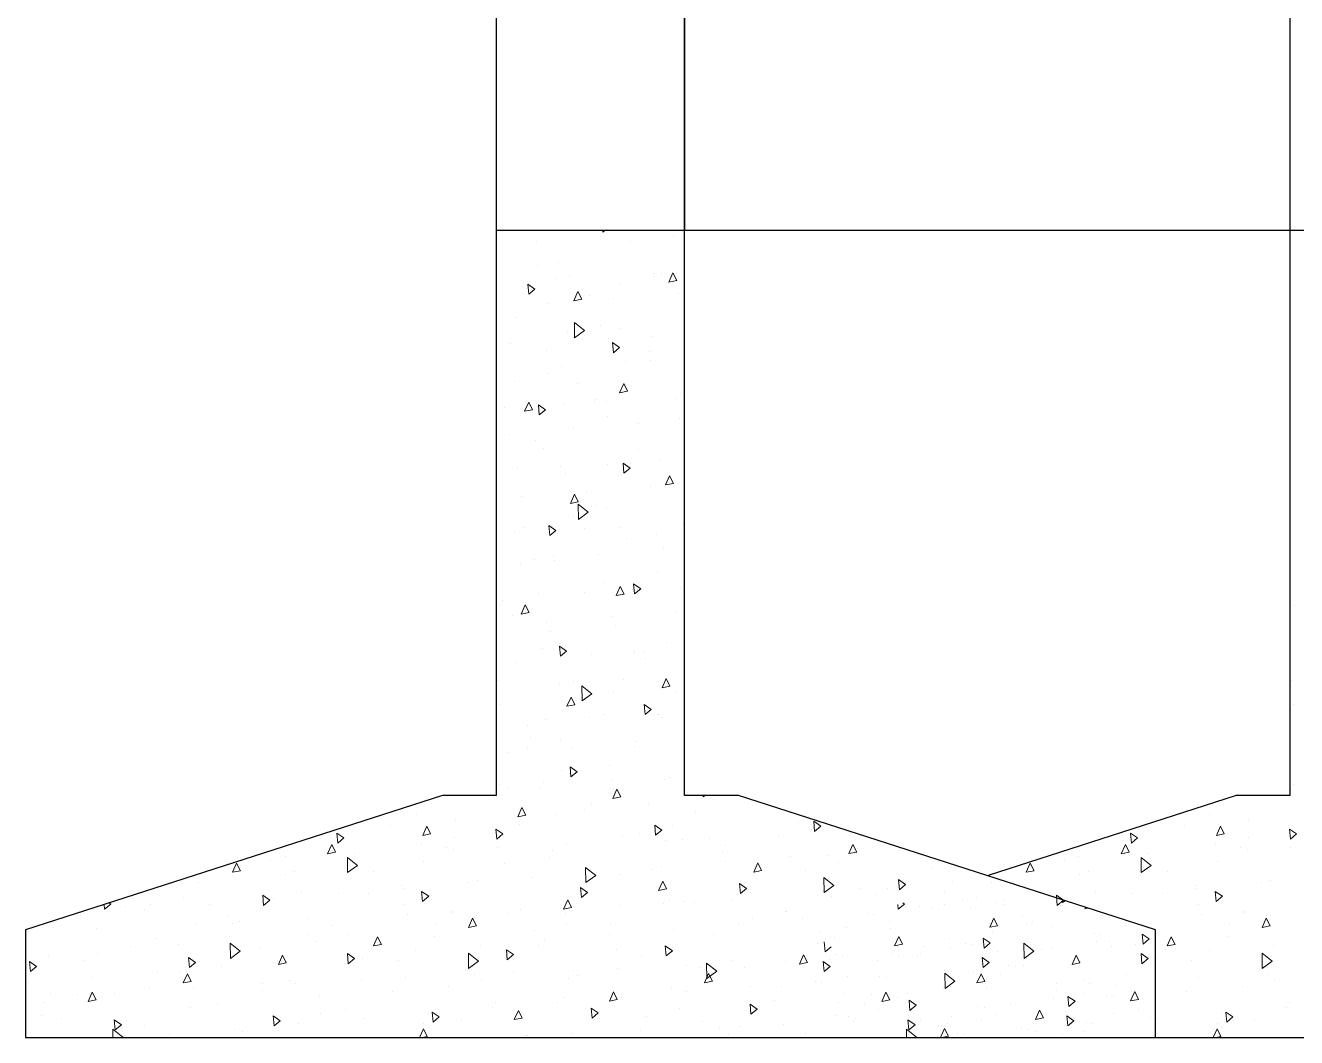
# Model space of a CAD drawing. Header units: inches. Extents: x -6800 to 96653, y -25814 to 17379.
# Drawn here: x 11035.7 to 11130.2, y -12647.1 to -12571.9 of the extents above; entities that cross this region are included whole.
import ezdxf

# ---------------------------------------------------------------- set-up
doc = ezdxf.new("R2010")
doc.units = ezdxf.units.IN
doc.header["$MEASUREMENT"] = 0
for name, color, linetype, lineweight in [('Footing', 50, 'Continuous', 20), ('Hatch', 161, 'Continuous', 5), ('Wall', 90, 'Continuous', 30)]:
    doc.layers.add(name, color=color, linetype=linetype, lineweight=lineweight)

msp = doc.modelspace()

# ---------------------------------------------------------------- linework, layer by layer
at = {"layer": 'Footing', "lineweight": 25, "transparency": 33554687}
for p, q in [((11070.686, -12569.074), (11070.686, -12629.074)), ((11084.686, -12629.074), (11084.686, -12569.074)), ((11129.686, -12569.074), (11129.686, -12629.074)), ((11066.686, -12629.074), (11035.686, -12639.074)), ((11070.686, -12629.074), (11066.686, -12629.074)), ((11088.686, -12629.074), (11084.686, -12629.074)), ((11119.686, -12639.074), (11088.686, -12629.074)), ((11125.686, -12629.074), (11107.186, -12635.042)), ((11129.686, -12629.074), (11125.686, -12629.074)), ((11035.686, -12639.074), (11035.686, -12647.074)), ((11119.686, -12647.074), (11119.686, -12639.074)), ((11035.686, -12647.074), (11119.686, -12647.074)), ((11094.686, -12647.074), (11178.686, -12647.074))]:
    msp.add_line(p, q, dxfattribs=at)
at = {"layer": 'Hatch', "linetype": 'Continuous', "transparency": 33554579}
for p, q in [((11078.463, -12587.507), (11078.463, -12587.507)), ((11078.615, -12587.21), (11078.603, -12587.074)), ((11078.615, -12587.21), (11078.776, -12587.074)), ((11083.27, -12587.103), (11083.27, -12587.103)), ((11083.834, -12587.445), (11083.834, -12587.445)), ((11073.672, -12587.892), (11073.672, -12587.892)), ((11080.702, -12587.884), (11080.702, -12587.884)), ((11075.315, -12589.468), (11075.315, -12589.468)), ((11073.729, -12589.685), (11073.729, -12589.685)), ((11076.138, -12590.538), (11076.138, -12590.538)), ((11082.34, -12590.519), (11082.34, -12590.519)), ((11082.484, -12590.311), (11082.484, -12590.311)), ((11082.97, -12590.323), (11082.97, -12590.323)), ((11083.52, -12590.937), (11083.825, -12590.252)), ((11084.109, -12590.822), (11083.825, -12590.252)), ((11073.099, -12591.838), (11073.034, -12591.091)), ((11073.559, -12591.452), (11073.034, -12591.091)), ((11073.099, -12591.838), (11073.559, -12591.452)), ((11075.141, -12590.631), (11075.141, -12590.631)), ((11079.899, -12591.06), (11079.899, -12591.06)), ((11083.52, -12590.937), (11084.109, -12590.822)), ((11076.452, -12592.311), (11076.757, -12591.625)), ((11076.452, -12592.311), (11077.041, -12592.196)), ((11077.041, -12592.196), (11076.757, -12591.625)), ((11077.583, -12591.908), (11077.583, -12591.908)), ((11079.392, -12592.156), (11079.392, -12592.156)), ((11084.198, -12591.752), (11084.198, -12591.752)), ((11074.6, -12592.541), (11074.6, -12592.541)), ((11072.182, -12593.596), (11072.182, -12593.596)), ((11076.516, -12595.066), (11076.493, -12593.941)), ((11077.243, -12594.535), (11076.493, -12593.942)), ((11078.406, -12594.134), (11078.406, -12594.134)), ((11079.851, -12594.348), (11079.851, -12594.348)), ((11075.965, -12594.675), (11075.965, -12594.675)), ((11076.516, -12595.066), (11077.243, -12594.535)), ((11077.066, -12595.187), (11077.066, -12595.187)), ((11079.068, -12595.142), (11079.068, -12595.142)), ((11082.315, -12595), (11082.315, -12595)), ((11071.725, -12595.463), (11071.725, -12595.463)), ((11074.45, -12596.036), (11074.45, -12596.036)), ((11079.399, -12596.175), (11079.334, -12595.428)), ((11079.859, -12595.79), (11079.334, -12595.428)), ((11079.399, -12596.175), (11079.859, -12595.79)), ((11082.087, -12596.061), (11082.087, -12596.061)), ((11075.529, -12597.19), (11075.529, -12597.19)), ((11080.321, -12596.805), (11080.321, -12596.805)), ((11082.118, -12596.788), (11082.118, -12596.788)), ((11070.723, -12597.595), (11070.723, -12597.595)), ((11074.472, -12597.749), (11074.472, -12597.749)), ((11129.723, -12597.595), (11129.723, -12597.595)), ((11072.031, -12598.291), (11072.031, -12598.291)), ((11076.718, -12598.476), (11076.718, -12598.476)), ((11079.859, -12599.159), (11080.164, -12598.473)), ((11079.859, -12599.159), (11080.448, -12599.044)), ((11080.448, -12599.044), (11080.164, -12598.473)), ((11072.792, -12600.532), (11073.097, -12599.847)), ((11073.381, -12600.418), (11073.097, -12599.847)), ((11073.883, -12600.803), (11073.818, -12600.056)), ((11074.343, -12600.418), (11073.818, -12600.056)), ((11075.652, -12599.974), (11075.652, -12599.974)), ((11077.995, -12599.836), (11077.995, -12599.836)), ((11078.153, -12599.676), (11078.153, -12599.676)), ((11078.899, -12599.832), (11078.899, -12599.832)), ((11084.074, -12599.606), (11084.074, -12599.606)), ((11084.386, -12599.228), (11084.386, -12599.228)), ((11071.307, -12600.239), (11071.307, -12600.239)), ((11072.792, -12600.532), (11073.381, -12600.418)), ((11073.883, -12600.803), (11074.343, -12600.418)), ((11078.986, -12600.916), (11078.986, -12600.916)), ((11076.458, -12601.839), (11076.458, -12601.839)), ((11081.249, -12601.455), (11081.249, -12601.455)), ((11084.323, -12601.052), (11084.323, -12601.052)), ((11071.651, -12602.244), (11071.651, -12602.244)), ((11073.575, -12602.679), (11073.575, -12602.679)), ((11074.219, -12603.292), (11074.219, -12603.292)), ((11081.254, -12603.356), (11081.254, -12603.356)), ((11075.483, -12604.664), (11075.483, -12604.664)), ((11078.924, -12604.485), (11078.924, -12604.485)), ((11080.183, -12605.141), (11080.118, -12604.394)), ((11080.643, -12604.755), (11080.118, -12604.394)), ((11080.183, -12605.141), (11080.643, -12604.755)), ((11080.389, -12604.667), (11080.389, -12604.667)), ((11080.658, -12604.438), (11080.658, -12604.438)), ((11082.83, -12604.126), (11082.83, -12604.126)), ((11072.236, -12604.805), (11072.236, -12604.805)), ((11075.843, -12605.119), (11075.843, -12605.119)), ((11083.266, -12606.007), (11083.572, -12605.322)), ((11083.855, -12605.892), (11083.572, -12605.322)), ((11077.387, -12606.488), (11077.387, -12606.488)), ((11082.178, -12606.104), (11082.178, -12606.104)), ((11083.266, -12606.007), (11083.855, -12605.892)), ((11083.522, -12605.796), (11083.522, -12605.796)), ((11072.58, -12606.893), (11072.58, -12606.893)), ((11076.199, -12607.381), (11076.504, -12606.695)), ((11076.199, -12607.381), (11076.788, -12607.266)), ((11076.788, -12607.266), (11076.504, -12606.695)), ((11076.795, -12608.563), (11076.772, -12607.439)), ((11077.522, -12608.032), (11076.772, -12607.439)), ((11078.111, -12607.559), (11078.111, -12607.559)), ((11076.455, -12608.282), (11076.455, -12608.282)), ((11076.795, -12608.564), (11077.522, -12608.032)), ((11078.896, -12607.741), (11078.896, -12607.741)), ((11072.067, -12609.495), (11072.067, -12609.495)), ((11072.724, -12609.143), (11072.724, -12609.143)), ((11074.668, -12609.769), (11074.602, -12609.022)), ((11075.127, -12609.384), (11074.602, -12609.022)), ((11074.668, -12609.769), (11075.127, -12609.384)), ((11077.242, -12609.269), (11077.242, -12609.269)), ((11079.853, -12609.134), (11079.853, -12609.134)), ((11084.585, -12608.949), (11084.585, -12608.949)), ((11080.379, -12609.999), (11080.379, -12609.999)), ((11082.577, -12609.668), (11082.577, -12609.668)), ((11074.961, -12611.356), (11074.961, -12611.356)), ((11078.315, -12611.137), (11078.315, -12611.137)), ((11083.107, -12610.753), (11083.107, -12610.753)), ((11072.521, -12611.897), (11072.521, -12611.897)), ((11073.509, -12611.542), (11073.509, -12611.542)), ((11074.992, -12611.583), (11074.992, -12611.583)), ((11078.642, -12613.283), (11078.642, -12613.283)), ((11082.647, -12612.439), (11082.647, -12612.439)), ((11073.827, -12614.101), (11073.827, -12614.101)), ((11077.26, -12614.023), (11077.26, -12614.023)), ((11079.606, -12614.229), (11079.911, -12613.543)), ((11079.606, -12614.229), (11080.195, -12614.114)), ((11080.195, -12614.114), (11079.911, -12613.543)), ((11080.781, -12613.783), (11080.781, -12613.783)), ((11080.968, -12614.107), (11080.902, -12613.36)), ((11081.427, -12613.721), (11080.902, -12613.36)), ((11080.968, -12614.107), (11081.427, -12613.721)), ((11081.17, -12613.78), (11081.17, -12613.78)), ((11084.416, -12613.639), (11084.416, -12613.639)), ((11071.027, -12614.971), (11071.027, -12614.971)), ((11071.183, -12614.573), (11071.183, -12614.573)), ((11072.538, -12615.602), (11072.843, -12614.917)), ((11073.127, -12615.488), (11072.843, -12614.917)), ((11130.027, -12614.971), (11130.027, -12614.971)), ((11071.86, -12615.712), (11071.86, -12615.712)), ((11072.538, -12615.602), (11073.127, -12615.488)), ((11079.244, -12615.787), (11079.244, -12615.787)), ((11084.035, -12615.402), (11084.035, -12615.402)), ((11074.438, -12616.191), (11074.438, -12616.191)), ((11074.708, -12616.898), (11074.708, -12616.898)), ((11079.528, -12616.463), (11079.528, -12616.463)), ((11075.452, -12618.735), (11075.387, -12617.988)), ((11075.912, -12618.349), (11075.387, -12617.988)), ((11083.319, -12617.732), (11083.319, -12617.732)), ((11074.128, -12618.151), (11074.128, -12618.151)), ((11075.452, -12618.735), (11075.912, -12618.349)), ((11077.754, -12618.612), (11077.754, -12618.612)), ((11080.879, -12618.273), (11080.879, -12618.273)), ((11081.001, -12618.47), (11081.001, -12618.47)), ((11081.71, -12618.432), (11081.71, -12618.432)), ((11081.796, -12618.903), (11081.796, -12618.903)), ((11072.112, -12619.222), (11072.112, -12619.222)), ((11070.774, -12620.513), (11070.774, -12620.513)), ((11075.366, -12620.84), (11075.366, -12620.84)), ((11076.396, -12620.591), (11076.396, -12620.591)), ((11080.173, -12620.436), (11080.173, -12620.436)), ((11083.013, -12621.077), (11083.318, -12620.392)), ((11083.602, -12620.962), (11083.318, -12620.392)), ((11129.774, -12620.513), (11129.774, -12620.513)), ((11075.945, -12622.451), (11076.25, -12621.765)), ((11076.534, -12622.336), (11076.25, -12621.765)), ((11077.074, -12622.06), (11077.051, -12620.936)), ((11077.801, -12621.529), (11077.051, -12620.936)), ((11077.074, -12622.061), (11077.801, -12621.529)), ((11079.385, -12621.347), (11079.385, -12621.347)), ((11083.013, -12621.077), (11083.602, -12620.962)), ((11084.064, -12621.343), (11084.064, -12621.343)), ((11070.985, -12622.354), (11070.985, -12622.354)), ((11075.945, -12622.451), (11076.534, -12622.336)), ((11076.944, -12621.888), (11076.944, -12621.888)), ((11081.752, -12623.073), (11081.687, -12622.325)), ((11082.212, -12622.687), (11081.687, -12622.325)), ((11081.752, -12623.073), (11082.212, -12622.687)), ((11129.985, -12622.354), (11129.985, -12622.354)), ((11074.338, -12623.444), (11074.338, -12623.444)), ((11077.585, -12623.302), (11077.585, -12623.302)), ((11078.663, -12623.031), (11078.663, -12623.031)), ((11082.639, -12623.081), (11082.639, -12623.081)), ((11082.76, -12623.076), (11082.76, -12623.076)), ((11083.066, -12623.274), (11083.066, -12623.274)), ((11073.041, -12623.871), (11073.041, -12623.871)), ((11073.01, -12625.504), (11073.01, -12625.504)), ((11073.253, -12624.794), (11073.253, -12624.794)), ((11075.451, -12624.963), (11075.451, -12624.963)), ((11076.295, -12625.489), (11076.295, -12625.489)), ((11080.931, -12625.471), (11080.931, -12625.471)), ((11081.102, -12625.085), (11081.102, -12625.085)), ((11071.504, -12625.874), (11071.504, -12625.874)), ((11075.521, -12627.234), (11075.521, -12627.234)), ((11076.237, -12627.701), (11076.171, -12626.954)), ((11076.696, -12627.315), (11076.171, -12626.954)), ((11076.237, -12627.701), (11076.696, -12627.315)), ((11079.132, -12626.89), (11079.132, -12626.89)), ((11070.922, -12628.275), (11070.922, -12628.275)), ((11074.169, -12628.133), (11074.169, -12628.133)), ((11079.344, -12627.907), (11079.344, -12627.907)), ((11083.199, -12627.911), (11083.199, -12627.911)), ((11083.567, -12627.731), (11083.567, -12627.731)), ((11129.922, -12628.275), (11129.922, -12628.275)), ((11069.076, -12629.119), (11069.076, -12629.119)), ((11071.517, -12628.578), (11071.517, -12628.578)), ((11073.97, -12628.52), (11073.97, -12628.52)), ((11079.352, -12629.299), (11079.657, -12628.613)), ((11079.352, -12629.299), (11079.941, -12629.184)), ((11079.941, -12629.184), (11079.657, -12628.613)), ((11086.07, -12629.181), (11086.068, -12629.074)), ((11086.07, -12629.182), (11086.218, -12629.074)), ((11086.822, -12629.349), (11086.822, -12629.349)), ((11128.076, -12629.119), (11128.076, -12629.119)), ((11072.285, -12630.672), (11072.59, -12629.987)), ((11072.874, -12630.558), (11072.59, -12629.987)), ((11077.224, -12630.138), (11077.224, -12630.138)), ((11077.789, -12629.674), (11077.789, -12629.674)), ((11082.03, -12629.734), (11082.03, -12629.734)), ((11064.734, -12630.507), (11064.734, -12630.507)), ((11067.626, -12630.928), (11067.626, -12630.928)), ((11072.285, -12630.672), (11072.874, -12630.558)), ((11072.432, -12630.523), (11072.432, -12630.523)), ((11075.198, -12630.505), (11075.198, -12630.505)), ((11085.467, -12630.351), (11085.467, -12630.351)), ((11093.136, -12631.102), (11093.136, -12631.102)), ((11094.352, -12631.748), (11094.287, -12631.001)), ((11094.812, -12631.362), (11094.287, -12631.001)), ((11123.734, -12630.507), (11123.734, -12630.507)), ((11126.626, -12630.928), (11126.626, -12630.928)), ((11058.906, -12632.619), (11058.84, -12631.872)), ((11059.365, -12632.233), (11058.84, -12631.872)), ((11062.835, -12631.312), (11062.835, -12631.312)), ((11065.217, -12632.046), (11065.522, -12631.361)), ((11065.217, -12632.046), (11065.806, -12631.932)), ((11065.806, -12631.932), (11065.522, -12631.361)), ((11070.721, -12632.329), (11070.656, -12631.582)), ((11071.181, -12631.943), (11070.656, -12631.582)), ((11070.721, -12632.329), (11071.181, -12631.943)), ((11072.402, -12631.258), (11072.402, -12631.258)), ((11080.057, -12632.114), (11080.057, -12632.114)), ((11081.368, -12631.88), (11081.368, -12631.88)), ((11082.537, -12632.038), (11082.471, -12631.291)), ((11082.996, -12631.653), (11082.471, -12631.291)), ((11082.537, -12632.038), (11082.996, -12631.653)), ((11083.809, -12631.339), (11083.809, -12631.339)), ((11091.693, -12632.051), (11091.693, -12632.051)), ((11094.094, -12631.59), (11094.094, -12631.59)), ((11094.352, -12631.748), (11094.812, -12631.362)), ((11117.906, -12632.619), (11117.84, -12631.872)), ((11118.365, -12632.233), (11117.84, -12631.872)), ((11121.835, -12631.312), (11121.835, -12631.312)), ((11124.217, -12632.046), (11124.522, -12631.361)), ((11124.217, -12632.046), (11124.806, -12631.932)), ((11124.806, -12631.932), (11124.522, -12631.361)), ((11129.721, -12632.329), (11129.656, -12631.582)), ((11130.181, -12631.943), (11129.656, -12631.582)), ((11129.721, -12632.329), (11130.181, -12631.943)), ((11058.149, -12633.42), (11058.454, -12632.735)), ((11058.738, -12633.306), (11058.454, -12632.735)), ((11058.906, -12632.619), (11059.365, -12632.234)), ((11059.323, -12632.27), (11059.323, -12632.27)), ((11065.142, -12632.734), (11065.142, -12632.734)), ((11067.001, -12632.947), (11067.001, -12632.947)), ((11067.506, -12633.107), (11067.506, -12633.107)), ((11067.583, -12632.193), (11067.583, -12632.193)), ((11070.753, -12632.965), (11070.753, -12632.965)), ((11075.928, -12632.739), (11075.928, -12632.739)), ((11083.271, -12632.418), (11083.271, -12632.418)), ((11084.496, -12632.38), (11084.496, -12632.38)), ((11086.518, -12632.277), (11086.518, -12632.277)), ((11087.735, -12632.791), (11087.735, -12632.791)), ((11096.895, -12633.399), (11097.2, -12632.714)), ((11097.484, -12633.285), (11097.2, -12632.714)), ((11117.149, -12633.42), (11117.454, -12632.735)), ((11117.738, -12633.306), (11117.454, -12632.735)), ((11117.906, -12632.619), (11118.365, -12632.234)), ((11118.323, -12632.27), (11118.323, -12632.27)), ((11124.142, -12632.734), (11124.142, -12632.734)), ((11126.001, -12632.947), (11126.001, -12632.947)), ((11126.506, -12633.107), (11126.506, -12633.107)), ((11126.583, -12632.193), (11126.583, -12632.193)), ((11129.753, -12632.965), (11129.753, -12632.965)), ((11053.936, -12633.854), (11053.936, -12633.854)), ((11054.988, -12633.653), (11054.988, -12633.653)), ((11058.149, -12633.42), (11058.738, -12633.306)), ((11059.64, -12634.813), (11059.617, -12633.688)), ((11060.367, -12634.282), (11059.617, -12633.688)), ((11060.163, -12633.427), (11060.163, -12633.427)), ((11065.3, -12633.958), (11065.3, -12633.958)), ((11074.67, -12633.698), (11074.67, -12633.698)), ((11074.898, -12633.169), (11074.898, -12633.169)), ((11087.49, -12633.266), (11087.49, -12633.266)), ((11087.75, -12633.998), (11087.75, -12633.998)), ((11092.557, -12633.594), (11092.557, -12633.594)), ((11095.404, -12633.542), (11095.404, -12633.542)), ((11096.895, -12633.399), (11097.484, -12633.285)), ((11097.348, -12633.209), (11097.348, -12633.209)), ((11112.936, -12633.854), (11112.936, -12633.854)), ((11113.988, -12633.653), (11113.988, -12633.653)), ((11117.149, -12633.42), (11117.738, -12633.306)), ((11118.64, -12634.813), (11118.617, -12633.688)), ((11119.367, -12634.282), (11118.617, -12633.688)), ((11119.163, -12633.427), (11119.163, -12633.427)), ((11124.3, -12633.958), (11124.3, -12633.958)), ((11051.081, -12634.794), (11051.387, -12634.109)), ((11051.081, -12634.794), (11051.67, -12634.679)), ((11051.67, -12634.679), (11051.387, -12634.109)), ((11055.037, -12634.974), (11055.037, -12634.974)), ((11055.703, -12634.748), (11055.703, -12634.748)), ((11059.64, -12634.813), (11060.367, -12634.282)), ((11061.591, -12634.71), (11061.591, -12634.71)), ((11071.264, -12634.12), (11071.264, -12634.12)), ((11077.353, -12635.558), (11077.33, -12634.433)), ((11078.08, -12635.026), (11077.33, -12634.433)), ((11078.152, -12634.787), (11078.152, -12634.787)), ((11079.875, -12634.954), (11079.875, -12634.954)), ((11082.325, -12634.554), (11082.325, -12634.554)), ((11082.959, -12634.383), (11082.959, -12634.383)), ((11089.827, -12634.773), (11090.132, -12634.088)), ((11089.827, -12634.773), (11090.416, -12634.658)), ((11090.416, -12634.658), (11090.132, -12634.088)), ((11093.66, -12634.641), (11093.66, -12634.641)), ((11096.101, -12634.1), (11096.101, -12634.1)), ((11103.059, -12634.398), (11103.059, -12634.398)), ((11110.081, -12634.794), (11110.387, -12634.109)), ((11110.081, -12634.794), (11110.67, -12634.679)), ((11110.67, -12634.679), (11110.387, -12634.109)), ((11114.037, -12634.974), (11114.037, -12634.974)), ((11114.703, -12634.748), (11114.703, -12634.748)), ((11118.64, -12634.813), (11119.367, -12634.282)), ((11120.591, -12634.71), (11120.591, -12634.71)), ((11048.536, -12635.543), (11048.536, -12635.543)), ((11063.648, -12635.808), (11063.648, -12635.808)), ((11063.763, -12635.961), (11063.763, -12635.961)), ((11068.555, -12635.577), (11068.555, -12635.577)), ((11069.269, -12635.387), (11069.269, -12635.387)), ((11073.361, -12635.172), (11073.361, -12635.172)), ((11077.021, -12636.666), (11076.956, -12635.919)), ((11077.481, -12636.281), (11076.956, -12635.919)), ((11077.353, -12635.558), (11078.08, -12635.026)), ((11077.434, -12635.495), (11077.434, -12635.495)), ((11082.759, -12636.147), (11083.064, -12635.462)), ((11083.348, -12636.032), (11083.064, -12635.462)), ((11088.836, -12636.376), (11088.771, -12635.629)), ((11089.296, -12635.99), (11088.771, -12635.629)), ((11090.003, -12635.231), (11090.003, -12635.231)), ((11095.066, -12636.302), (11095.043, -12635.178)), ((11095.793, -12635.771), (11095.043, -12635.178)), ((11095.066, -12636.303), (11095.793, -12635.771)), ((11100.652, -12636.086), (11100.587, -12635.339)), ((11101.112, -12635.7), (11100.587, -12635.339)), ((11100.652, -12636.086), (11101.112, -12635.7)), ((11104.621, -12635.45), (11104.621, -12635.45)), ((11107.536, -12635.543), (11107.536, -12635.543)), ((11122.648, -12635.808), (11122.648, -12635.808)), ((11122.763, -12635.961), (11122.763, -12635.961)), ((11127.555, -12635.577), (11127.555, -12635.577)), ((11128.269, -12635.387), (11128.269, -12635.387)), ((11047.422, -12636.662), (11047.422, -12636.662)), ((11053.39, -12637.247), (11053.325, -12636.5)), ((11053.85, -12636.862), (11053.325, -12636.5)), ((11053.39, -12637.247), (11053.85, -12636.862)), ((11054.165, -12636.751), (11054.165, -12636.751)), ((11056.204, -12636.294), (11056.204, -12636.294)), ((11058.957, -12636.366), (11058.957, -12636.366)), ((11061.208, -12636.349), (11061.208, -12636.349)), ((11065.206, -12636.957), (11065.14, -12636.21)), ((11065.665, -12636.571), (11065.14, -12636.21)), ((11065.206, -12636.957), (11065.665, -12636.571)), ((11075.692, -12637.521), (11075.997, -12636.835)), ((11076.281, -12637.406), (11075.997, -12636.835)), ((11076.938, -12636.138), (11076.938, -12636.138)), ((11077.021, -12636.666), (11077.481, -12636.281)), ((11082.759, -12636.147), (11083.348, -12636.032)), ((11083.556, -12636.881), (11083.556, -12636.881)), ((11088.277, -12636.882), (11088.277, -12636.882)), ((11088.836, -12636.376), (11089.296, -12635.99)), ((11095.023, -12636.239), (11095.023, -12636.239)), ((11095.62, -12636.562), (11095.62, -12636.562)), ((11097.672, -12635.982), (11097.672, -12635.982)), ((11098.867, -12636.42), (11098.867, -12636.42)), ((11099.782, -12636.027), (11099.782, -12636.027)), ((11104.042, -12636.194), (11104.042, -12636.194)), ((11105.326, -12636.838), (11105.326, -12636.838)), ((11106.422, -12636.662), (11106.422, -12636.662)), ((11108.393, -12636.861), (11108.393, -12636.861)), ((11112.39, -12637.247), (11112.325, -12636.5)), ((11112.85, -12636.862), (11112.325, -12636.5)), ((11112.39, -12637.247), (11112.85, -12636.862)), ((11112.779, -12637.047), (11112.775, -12636.844)), ((11112.779, -12637.047), (11112.97, -12636.908)), ((11113.165, -12636.751), (11113.165, -12636.751)), ((11115.204, -12636.294), (11115.204, -12636.294)), ((11117.957, -12636.366), (11117.957, -12636.366)), ((11120.208, -12636.349), (11120.208, -12636.349)), ((11124.206, -12636.957), (11124.14, -12636.21)), ((11124.665, -12636.571), (11124.14, -12636.21)), ((11124.206, -12636.957), (11124.665, -12636.571)), ((11041.575, -12637.538), (11041.544, -12637.184)), ((11041.575, -12637.538), (11042.034, -12637.152)), ((11042.034, -12637.152), (11041.91, -12637.066)), ((11043.125, -12637.306), (11043.125, -12637.306)), ((11044.568, -12637.54), (11044.568, -12637.54)), ((11044.981, -12637.204), (11044.981, -12637.204)), ((11049.359, -12637.155), (11049.359, -12637.155)), ((11063.859, -12637.15), (11063.859, -12637.15)), ((11067.329, -12637.735), (11067.329, -12637.735)), ((11067.337, -12637.797), (11067.337, -12637.797)), ((11071.537, -12637.827), (11071.537, -12637.827)), ((11072.512, -12637.571), (11072.512, -12637.571)), ((11075.692, -12637.521), (11076.281, -12637.406)), ((11075.827, -12637.818), (11075.827, -12637.818)), ((11079.855, -12637.25), (11079.855, -12637.25)), ((11083.102, -12637.108), (11083.102, -12637.108)), ((11084.593, -12636.994), (11084.593, -12636.994)), ((11085.425, -12637.029), (11085.425, -12637.029)), ((11092.167, -12637.715), (11092.167, -12637.715)), ((11092.271, -12637.671), (11092.271, -12637.671)), ((11098.277, -12637.858), (11098.277, -12637.858)), ((11100.575, -12637.538), (11100.544, -12637.184)), ((11100.575, -12637.538), (11101.034, -12637.152)), ((11101.034, -12637.152), (11100.91, -12637.066)), ((11102.125, -12637.306), (11102.125, -12637.306)), ((11103.083, -12637.453), (11103.083, -12637.453)), ((11103.568, -12637.54), (11103.568, -12637.54)), ((11103.981, -12637.204), (11103.981, -12637.204)), ((11105.953, -12637.402), (11105.953, -12637.402)), ((11107.875, -12637.069), (11107.875, -12637.069)), ((11108.359, -12637.155), (11108.359, -12637.155)), ((11113.005, -12637.515), (11113.005, -12637.515)), ((11114.437, -12637.499), (11114.484, -12637.396)), ((11114.437, -12637.499), (11114.667, -12637.455)), ((11122.859, -12637.15), (11122.859, -12637.15)), ((11126.329, -12637.735), (11126.329, -12637.735)), ((11126.337, -12637.797), (11126.337, -12637.797)), ((11039.761, -12637.945), (11039.761, -12637.945)), ((11048.325, -12638.627), (11048.325, -12638.627)), ((11050.804, -12637.983), (11050.804, -12637.983)), ((11051.103, -12638.589), (11051.103, -12638.589)), ((11051.572, -12638.485), (11051.572, -12638.485)), ((11056.747, -12638.259), (11056.747, -12638.259)), ((11058.472, -12638.734), (11058.472, -12638.734)), ((11064.09, -12637.938), (11064.09, -12637.938)), ((11066.229, -12638.607), (11066.229, -12638.607)), ((11068.624, -12638.894), (11068.929, -12638.209)), ((11068.624, -12638.894), (11069.213, -12638.78)), ((11069.213, -12638.78), (11068.929, -12638.209)), ((11075.941, -12638.569), (11075.941, -12638.569)), ((11079.206, -12638.578), (11079.206, -12638.578)), ((11088.679, -12638.647), (11088.679, -12638.647)), ((11089.726, -12638.256), (11089.726, -12638.256)), ((11093.486, -12638.243), (11093.486, -12638.243)), ((11098.761, -12637.945), (11098.761, -12637.945)), ((11099.94, -12638.422), (11099.94, -12638.422)), ((11107.325, -12638.627), (11107.325, -12638.627)), ((11107.37, -12638.873), (11107.675, -12638.188)), ((11107.37, -12638.873), (11107.959, -12638.759)), ((11107.959, -12638.759), (11107.675, -12638.188)), ((11109.804, -12637.983), (11109.804, -12637.983)), ((11110.103, -12638.589), (11110.103, -12638.589)), ((11110.572, -12638.485), (11110.572, -12638.485)), ((11112.074, -12638.788), (11112.074, -12638.788)), ((11115.747, -12638.259), (11115.747, -12638.259)), ((11117.472, -12638.734), (11117.472, -12638.734)), ((11123.09, -12637.938), (11123.09, -12637.938)), ((11125.229, -12638.607), (11125.229, -12638.607)), ((11127.624, -12638.894), (11127.929, -12638.209)), ((11127.624, -12638.894), (11128.213, -12638.78)), ((11128.213, -12638.78), (11127.929, -12638.209)), ((11035.807, -12639.173), (11035.807, -12639.173)), ((11037.738, -12638.89), (11037.738, -12638.89)), ((11040.982, -12638.947), (11040.982, -12638.947)), ((11045.393, -12639.746), (11045.393, -12639.746)), ((11056.631, -12639.397), (11056.631, -12639.397)), ((11059.714, -12639.423), (11059.714, -12639.423)), ((11061.556, -12640.268), (11061.861, -12639.583)), ((11062.145, -12640.154), (11061.861, -12639.583)), ((11066.127, -12639.59), (11066.127, -12639.59)), ((11073.5, -12639.11), (11073.5, -12639.11)), ((11079.081, -12639.437), (11079.081, -12639.437)), ((11083.888, -12639.032), (11083.888, -12639.032)), ((11086.861, -12639.433), (11086.861, -12639.433)), ((11094.807, -12639.173), (11094.807, -12639.173)), ((11095.848, -12639.642), (11095.848, -12639.642)), ((11096.738, -12638.89), (11096.738, -12638.89)), ((11099.982, -12638.947), (11099.982, -12638.947)), ((11100.302, -12640.247), (11100.607, -12639.562)), ((11100.891, -12640.133), (11100.607, -12639.562)), ((11104.393, -12639.746), (11104.393, -12639.746)), ((11106.952, -12640.423), (11106.886, -12639.676)), ((11107.411, -12640.038), (11106.886, -12639.676)), ((11107.594, -12639.277), (11107.594, -12639.277)), ((11115.147, -12639.31), (11115.147, -12639.31)), ((11115.631, -12639.397), (11115.631, -12639.397)), ((11118.767, -12640.133), (11118.702, -12639.386)), ((11119.227, -12639.747), (11118.702, -12639.386)), ((11118.714, -12639.423), (11118.714, -12639.423)), ((11118.767, -12640.133), (11119.227, -12639.747)), ((11120.556, -12640.268), (11120.861, -12639.583)), ((11121.145, -12640.154), (11120.861, -12639.583)), ((11125.127, -12639.59), (11125.127, -12639.59)), ((11043.488, -12640.278), (11043.488, -12640.278)), ((11047.033, -12640.186), (11047.033, -12640.186)), ((11050.924, -12641.189), (11050.9, -12640.064)), ((11051.65, -12640.658), (11050.9, -12640.064)), ((11050.924, -12641.189), (11051.65, -12640.658)), ((11053.071, -12640.423), (11053.071, -12640.423)), ((11057.274, -12639.965), (11057.274, -12639.965)), ((11061.556, -12640.268), (11062.145, -12640.154)), ((11064.692, -12640.611), (11064.692, -12640.611)), ((11069.483, -12640.226), (11069.483, -12640.226)), ((11071.506, -12641.295), (11071.44, -12640.547)), ((11071.965, -12640.909), (11071.44, -12640.547)), ((11073.805, -12640.267), (11073.805, -12640.267)), ((11074.29, -12639.821), (11074.29, -12639.821)), ((11079.622, -12640.496), (11079.622, -12640.496)), ((11083.321, -12641.004), (11083.256, -12640.257)), ((11083.781, -12640.618), (11083.256, -12640.257)), ((11083.321, -12641.004), (11083.781, -12640.618)), ((11094.539, -12640.11), (11094.539, -12640.11)), ((11095.136, -12640.714), (11095.071, -12639.967)), ((11095.136, -12640.714), (11095.596, -12640.328)), ((11100.302, -12640.247), (11100.891, -12640.133)), ((11102.488, -12640.278), (11102.488, -12640.278)), ((11104.459, -12640.476), (11104.459, -12640.476)), ((11105.549, -12640.099), (11105.549, -12640.099)), ((11106.033, -12640.186), (11106.033, -12640.186)), ((11106.952, -12640.423), (11107.411, -12640.038)), ((11109.924, -12641.189), (11109.9, -12640.064)), ((11110.65, -12640.658), (11109.9, -12640.064)), ((11109.924, -12641.189), (11110.65, -12640.658)), ((11111.216, -12640.563), (11111.216, -12640.563)), ((11112.071, -12640.423), (11112.071, -12640.423)), ((11115.273, -12639.954), (11115.273, -12639.954)), ((11116.274, -12639.965), (11116.274, -12639.965)), ((11116.391, -12640.337), (11116.391, -12640.337)), ((11118.245, -12640.163), (11118.245, -12640.163)), ((11120.556, -12640.268), (11121.145, -12640.154)), ((11123.692, -12640.611), (11123.692, -12640.611)), ((11128.483, -12640.226), (11128.483, -12640.226)), ((11036.059, -12642.166), (11035.994, -12641.419)), ((11036.519, -12641.78), (11035.994, -12641.419)), ((11037.436, -12640.975), (11037.436, -12640.975)), ((11040.006, -12641.33), (11040.006, -12641.33)), ((11041.047, -12640.819), (11041.047, -12640.819)), ((11047.875, -12641.875), (11047.809, -12641.128)), ((11048.334, -12641.49), (11047.809, -12641.128)), ((11047.875, -12641.875), (11048.334, -12641.49)), ((11054.489, -12641.642), (11054.794, -12640.957)), ((11054.489, -12641.642), (11055.078, -12641.528)), ((11055.078, -12641.528), (11054.794, -12640.957)), ((11055.094, -12641.4), (11055.094, -12641.4)), ((11059.69, -12641.585), (11059.625, -12640.838)), ((11060.15, -12641.199), (11059.625, -12640.838)), ((11059.69, -12641.585), (11060.15, -12641.199)), ((11059.885, -12641.015), (11059.885, -12641.015)), ((11060.74, -12641.174), (11060.74, -12641.174)), ((11063.395, -12641.35), (11063.395, -12641.35)), ((11068.636, -12641.934), (11068.613, -12640.809)), ((11069.363, -12641.403), (11068.613, -12640.809)), ((11068.636, -12641.934), (11069.363, -12641.403)), ((11071.506, -12641.295), (11071.965, -12640.909)), ((11081.474, -12641.018), (11081.474, -12641.018)), ((11086.349, -12642.679), (11086.326, -12641.554)), ((11087.076, -12642.147), (11086.326, -12641.554)), ((11088.233, -12641.33), (11088.233, -12641.33)), ((11092.204, -12641.393), (11092.204, -12641.393)), ((11093.234, -12641.621), (11093.539, -12640.936)), ((11093.234, -12641.621), (11093.823, -12641.506)), ((11093.823, -12641.506), (11093.539, -12640.936)), ((11095.059, -12642.166), (11094.994, -12641.419)), ((11095.519, -12641.78), (11094.994, -12641.419)), ((11095.451, -12641.252), (11095.451, -12641.252)), ((11095.951, -12640.889), (11095.951, -12640.889)), ((11096.436, -12640.975), (11096.436, -12640.975)), ((11099.006, -12641.33), (11099.006, -12641.33)), ((11100.047, -12640.819), (11100.047, -12640.819)), ((11100.626, -12641.026), (11100.626, -12641.026)), ((11102.018, -12641.017), (11102.018, -12641.017)), ((11102.208, -12640.862), (11102.208, -12640.862)), ((11106.875, -12641.875), (11106.809, -12641.128)), ((11107.334, -12641.49), (11106.809, -12641.128)), ((11106.875, -12641.875), (11107.334, -12641.49)), ((11107.969, -12640.705), (11107.969, -12640.705)), ((11113.489, -12641.642), (11113.794, -12640.957)), ((11113.489, -12641.642), (11114.078, -12641.528)), ((11113.61, -12641.313), (11113.61, -12641.313)), ((11114.078, -12641.528), (11113.794, -12640.957)), ((11114.094, -12641.4), (11114.094, -12641.4)), ((11118.401, -12640.928), (11118.401, -12640.928)), ((11118.69, -12641.585), (11118.625, -12640.838)), ((11119.15, -12641.199), (11118.625, -12640.838)), ((11118.69, -12641.585), (11119.15, -12641.199)), ((11118.885, -12641.015), (11118.885, -12641.015)), ((11119.74, -12641.174), (11119.74, -12641.174)), ((11122.395, -12641.35), (11122.395, -12641.35)), ((11127.636, -12641.934), (11127.613, -12640.809)), ((11128.363, -12641.403), (11127.613, -12640.809)), ((11127.636, -12641.934), (11128.363, -12641.403)), ((11036.059, -12642.166), (11036.519, -12641.78)), ((11045.496, -12642.189), (11045.496, -12642.189)), ((11047.169, -12642.205), (11047.169, -12642.205)), ((11047.421, -12643.016), (11047.726, -12642.331)), ((11047.661, -12642.185), (11047.661, -12642.185)), ((11048.01, -12642.901), (11047.726, -12642.331)), ((11050.288, -12641.804), (11050.288, -12641.804)), ((11068.395, -12642.029), (11068.395, -12642.029)), ((11069.096, -12642.402), (11069.096, -12642.402)), ((11072.006, -12642.184), (11072.006, -12642.184)), ((11076.439, -12642.082), (11076.439, -12642.082)), ((11076.756, -12642.467), (11076.756, -12642.467)), ((11079.686, -12641.94), (11079.686, -12641.94)), ((11084.861, -12641.714), (11084.861, -12641.714)), ((11085.792, -12641.871), (11085.792, -12641.871)), ((11086.166, -12642.995), (11086.472, -12642.31)), ((11086.349, -12642.679), (11087.076, -12642.147)), ((11086.354, -12641.678), (11086.354, -12641.678)), ((11086.755, -12642.88), (11086.472, -12642.31)), ((11089.129, -12641.873), (11089.129, -12641.873)), ((11095.059, -12642.166), (11095.519, -12641.78)), ((11096.807, -12642.55), (11096.807, -12642.55)), ((11099.206, -12642.507), (11099.206, -12642.507)), ((11104.012, -12642.102), (11104.012, -12642.102)), ((11104.062, -12643.423), (11104.039, -12642.299)), ((11104.789, -12642.892), (11104.039, -12642.299)), ((11104.496, -12642.189), (11104.496, -12642.189)), ((11106.169, -12642.205), (11106.169, -12642.205)), ((11106.421, -12643.016), (11106.726, -12642.331)), ((11106.661, -12642.185), (11106.661, -12642.185)), ((11107.01, -12642.901), (11106.726, -12642.331)), ((11108.14, -12642.403), (11108.14, -12642.403)), ((11108.804, -12641.718), (11108.804, -12641.718)), ((11109.288, -12641.804), (11109.288, -12641.804)), ((11109.862, -12641.717), (11109.862, -12641.717)), ((11117.541, -12642.394), (11117.541, -12642.394)), ((11127.395, -12642.029), (11127.395, -12642.029)), ((11128.096, -12642.402), (11128.096, -12642.402)), ((11035.898, -12642.978), (11035.898, -12642.978)), ((11040.69, -12642.594), (11040.69, -12642.594)), ((11044.909, -12643.458), (11044.909, -12643.458)), ((11047.421, -12643.016), (11048.01, -12642.901)), ((11048.156, -12643.316), (11048.156, -12643.316)), ((11053.331, -12643.091), (11053.331, -12643.091)), ((11055.339, -12642.862), (11055.339, -12642.862)), ((11055.78, -12643.039), (11055.78, -12643.039)), ((11060.674, -12642.77), (11060.674, -12642.77)), ((11063.921, -12642.628), (11063.921, -12642.628)), ((11067.158, -12643.256), (11067.158, -12643.256)), ((11069.566, -12642.725), (11069.566, -12642.725)), ((11076.073, -12642.706), (11076.073, -12642.706)), ((11083.742, -12643.458), (11083.742, -12643.458)), ((11086.166, -12642.995), (11086.755, -12642.88)), ((11089.608, -12643.296), (11089.608, -12643.296)), ((11091.914, -12643.257), (11091.914, -12643.257)), ((11094.414, -12642.892), (11094.414, -12642.892)), ((11094.898, -12642.978), (11094.898, -12642.978)), ((11099.69, -12642.594), (11099.69, -12642.594)), ((11103.909, -12643.458), (11103.909, -12643.458)), ((11104.062, -12643.424), (11104.789, -12642.892)), ((11104.475, -12643.302), (11104.475, -12643.302)), ((11106.421, -12643.016), (11107.01, -12642.901)), ((11107.156, -12643.316), (11107.156, -12643.316)), ((11112.331, -12643.091), (11112.331, -12643.091)), ((11114.339, -12642.862), (11114.339, -12642.862)), ((11114.78, -12643.039), (11114.78, -12643.039)), ((11116.751, -12643.237), (11116.751, -12643.237)), ((11119.674, -12642.77), (11119.674, -12642.77)), ((11122.921, -12642.628), (11122.921, -12642.628)), ((11126.158, -12643.256), (11126.158, -12643.256)), ((11128.566, -12642.725), (11128.566, -12642.725)), ((11037.113, -12644.434), (11037.113, -12644.434)), ((11037.566, -12643.779), (11037.566, -12643.779)), ((11039.554, -12643.893), (11039.554, -12643.893)), ((11040.353, -12644.39), (11040.658, -12643.704)), ((11040.353, -12644.39), (11040.942, -12644.275)), ((11040.942, -12644.275), (11040.658, -12643.704)), ((11042.274, -12643.77), (11042.274, -12643.77)), ((11053.339, -12643.58), (11053.339, -12643.58)), ((11057.56, -12644.046), (11057.56, -12644.046)), ((11063.008, -12643.614), (11063.008, -12643.614)), ((11070.663, -12644.469), (11070.663, -12644.469)), ((11075.219, -12644.47), (11075.219, -12644.47)), ((11075.687, -12644.111), (11075.687, -12644.111)), ((11079.099, -12644.369), (11079.404, -12643.683)), ((11079.099, -12644.369), (11079.688, -12644.254)), ((11079.688, -12644.254), (11079.404, -12643.683)), ((11080.01, -12644.086), (11080.01, -12644.086)), ((11084.816, -12643.681), (11084.816, -12643.681)), ((11091.397, -12644.313), (11091.397, -12644.313)), ((11096.113, -12644.434), (11096.113, -12644.434)), ((11096.566, -12643.779), (11096.566, -12643.779)), ((11098.554, -12643.893), (11098.554, -12643.893)), ((11099.353, -12644.39), (11099.658, -12643.704)), ((11099.353, -12644.39), (11099.942, -12644.275)), ((11099.942, -12644.275), (11099.658, -12643.704)), ((11100.525, -12644.091), (11100.525, -12644.091)), ((11101.274, -12643.77), (11101.274, -12643.77)), ((11101.436, -12645.051), (11101.371, -12644.304)), ((11101.896, -12644.666), (11101.371, -12644.304)), ((11112.13, -12644.157), (11112.13, -12644.157)), ((11112.339, -12643.58), (11112.339, -12643.58)), ((11113.252, -12644.761), (11113.186, -12644.014)), ((11113.711, -12644.375), (11113.186, -12644.014)), ((11113.252, -12644.761), (11113.711, -12644.375)), ((11114.31, -12643.778), (11114.31, -12643.778)), ((11116.076, -12643.959), (11116.076, -12643.959)), ((11116.56, -12644.046), (11116.56, -12644.046)), ((11117.844, -12644.348), (11118.149, -12643.662)), ((11117.844, -12644.348), (11118.433, -12644.233)), ((11118.433, -12644.233), (11118.149, -12643.662)), ((11122.008, -12643.614), (11122.008, -12643.614)), ((11129.663, -12644.469), (11129.663, -12644.469)), ((11047.962, -12644.835), (11047.962, -12644.835)), ((11049.929, -12644.625), (11049.929, -12644.625)), ((11057.607, -12645.302), (11057.607, -12645.302)), ((11059.461, -12644.966), (11059.461, -12644.966)), ((11065.621, -12645.26), (11065.621, -12645.26)), ((11065.99, -12645.923), (11065.925, -12645.175)), ((11066.45, -12645.537), (11065.925, -12645.175)), ((11070.412, -12644.875), (11070.412, -12644.875)), ((11072.031, -12645.742), (11072.336, -12645.057)), ((11072.62, -12645.628), (11072.336, -12645.057)), ((11077.805, -12645.632), (11077.74, -12644.885)), ((11078.265, -12645.247), (11077.74, -12644.885)), ((11077.805, -12645.632), (11078.265, -12645.247)), ((11078.341, -12645.146), (11078.341, -12645.146)), ((11084.299, -12644.945), (11084.299, -12644.945)), ((11089.621, -12645.342), (11089.556, -12644.595)), ((11090.081, -12644.956), (11089.556, -12644.595)), ((11089.621, -12645.342), (11090.081, -12644.956)), ((11098.084, -12644.632), (11098.084, -12644.632)), ((11099.075, -12644.99), (11099.075, -12644.99)), ((11101.436, -12645.051), (11101.896, -12644.666)), ((11106.478, -12644.748), (11106.478, -12644.748)), ((11106.962, -12644.835), (11106.962, -12644.835)), ((11107.8, -12645.395), (11107.8, -12645.395)), ((11108.929, -12644.625), (11108.929, -12644.625)), ((11110.777, -12645.721), (11111.082, -12645.036)), ((11111.366, -12645.607), (11111.082, -12645.036)), ((11112.975, -12645.169), (11112.975, -12645.169)), ((11116.607, -12645.302), (11116.607, -12645.302)), ((11118.461, -12644.966), (11118.461, -12644.966)), ((11124.621, -12645.26), (11124.621, -12645.26)), ((11124.99, -12645.923), (11124.925, -12645.175)), ((11125.45, -12645.537), (11124.925, -12645.175)), ((11129.412, -12644.875), (11129.412, -12644.875)), ((11036.874, -12645.458), (11036.874, -12645.458)), ((11038.364, -12645.624), (11038.364, -12645.624)), ((11042.359, -12646.503), (11042.294, -12645.756)), ((11042.819, -12646.118), (11042.294, -12645.756)), ((11042.359, -12646.503), (11042.819, -12646.118)), ((11043.235, -12645.82), (11043.235, -12645.82)), ((11044.542, -12646.21), (11044.542, -12646.21)), ((11054.175, -12646.213), (11054.109, -12645.466)), ((11054.634, -12645.827), (11054.109, -12645.466)), ((11054.175, -12646.213), (11054.634, -12645.827)), ((11056.023, -12646.049), (11056.023, -12646.049)), ((11060.814, -12645.664), (11060.814, -12645.664)), ((11065.276, -12646.054), (11065.276, -12646.054)), ((11065.632, -12646.341), (11065.632, -12646.341)), ((11065.99, -12645.923), (11066.45, -12645.537)), ((11068.072, -12645.8), (11068.072, -12645.8)), ((11072.031, -12645.742), (11072.62, -12645.628)), ((11081.858, -12645.486), (11081.858, -12645.486)), ((11086.01, -12645.898), (11086.01, -12645.898)), ((11087.282, -12646.327), (11087.282, -12646.327)), ((11088.788, -12646.225), (11088.788, -12646.225)), ((11092.035, -12646.083), (11092.035, -12646.083)), ((11095.874, -12645.458), (11095.874, -12645.458)), ((11096.88, -12645.538), (11096.88, -12645.538)), ((11097.21, -12645.857), (11097.21, -12645.857)), ((11097.364, -12645.624), (11097.364, -12645.624)), ((11101.359, -12646.503), (11101.294, -12645.756)), ((11101.819, -12646.118), (11101.294, -12645.756)), ((11101.359, -12646.503), (11101.819, -12646.118)), ((11102.235, -12645.82), (11102.235, -12645.82)), ((11103.542, -12646.21), (11103.542, -12646.21)), ((11104.206, -12646.018), (11104.206, -12646.018)), ((11104.553, -12645.537), (11104.553, -12645.537)), ((11106.743, -12645.742), (11106.743, -12645.742)), ((11110.777, -12645.721), (11111.366, -12645.607)), ((11113.175, -12646.213), (11113.109, -12645.466)), ((11113.634, -12645.827), (11113.109, -12645.466)), ((11113.175, -12646.213), (11113.634, -12645.827)), ((11114.539, -12645.962), (11114.539, -12645.962)), ((11115.023, -12646.049), (11115.023, -12646.049)), ((11119.33, -12645.578), (11119.33, -12645.578)), ((11119.814, -12645.664), (11119.814, -12645.664)), ((11124.276, -12646.054), (11124.276, -12646.054)), ((11124.632, -12646.341), (11124.632, -12646.341)), ((11124.99, -12645.923), (11125.45, -12645.537)), ((11127.072, -12645.8), (11127.072, -12645.8)), ((11042.196, -12647.074), (11042.183, -12646.44)), ((11042.933, -12647.034), (11042.183, -12646.44)), ((11042.878, -12647.074), (11042.933, -12647.034)), ((11046.425, -12646.838), (11046.425, -12646.838)), ((11051.216, -12646.454), (11051.216, -12646.454)), ((11051.846, -12646.654), (11051.846, -12646.654)), ((11052.197, -12647.065), (11052.197, -12647.065)), ((11064.982, -12647.074), (11065.268, -12646.431)), ((11065.181, -12647.074), (11065.552, -12647.002)), ((11065.552, -12647.002), (11065.268, -12646.431)), ((11072.931, -12646.909), (11072.931, -12646.909)), ((11073.023, -12646.913), (11073.023, -12646.913)), ((11076.27, -12646.771), (11076.27, -12646.771)), ((11081.445, -12646.545), (11081.445, -12646.545)), ((11087.98, -12646.872), (11087.98, -12646.872)), ((11093.664, -12646.753), (11093.664, -12646.753)), ((11101.196, -12647.074), (11101.183, -12646.44)), ((11101.933, -12647.034), (11101.183, -12646.44)), ((11101.878, -12647.074), (11101.933, -12647.034)), ((11103.718, -12647.074), (11104.014, -12646.41)), ((11103.818, -12647.074), (11104.298, -12646.981)), ((11104.298, -12646.981), (11104.014, -12646.41)), ((11104.941, -12646.752), (11104.941, -12646.752)), ((11105.425, -12646.838), (11105.425, -12646.838)), ((11109.732, -12646.367), (11109.732, -12646.367)), ((11110.216, -12646.454), (11110.216, -12646.454)), ((11110.846, -12646.654), (11110.846, -12646.654)), ((11111.197, -12647.065), (11111.197, -12647.065)), ((11112.817, -12646.852), (11112.817, -12646.852)), ((11114.398, -12646.597), (11114.398, -12646.597)), ((11123.982, -12647.074), (11124.268, -12646.431)), ((11124.181, -12647.074), (11124.552, -12647.002)), ((11124.552, -12647.002), (11124.268, -12646.431))]:
    msp.add_line(p, q, dxfattribs=at)
at = {"layer": 'Wall', "transparency": 33554687}
for p, q in [((11084.686, -12467.074), (11084.686, -12587.074)), ((11070.686, -12587.074), (11511.686, -12587.074)), ((11078.603, -12587.074), (11078.776, -12587.074))]:
    msp.add_line(p, q, dxfattribs=at)

doc.saveas('drawing.dxf')
